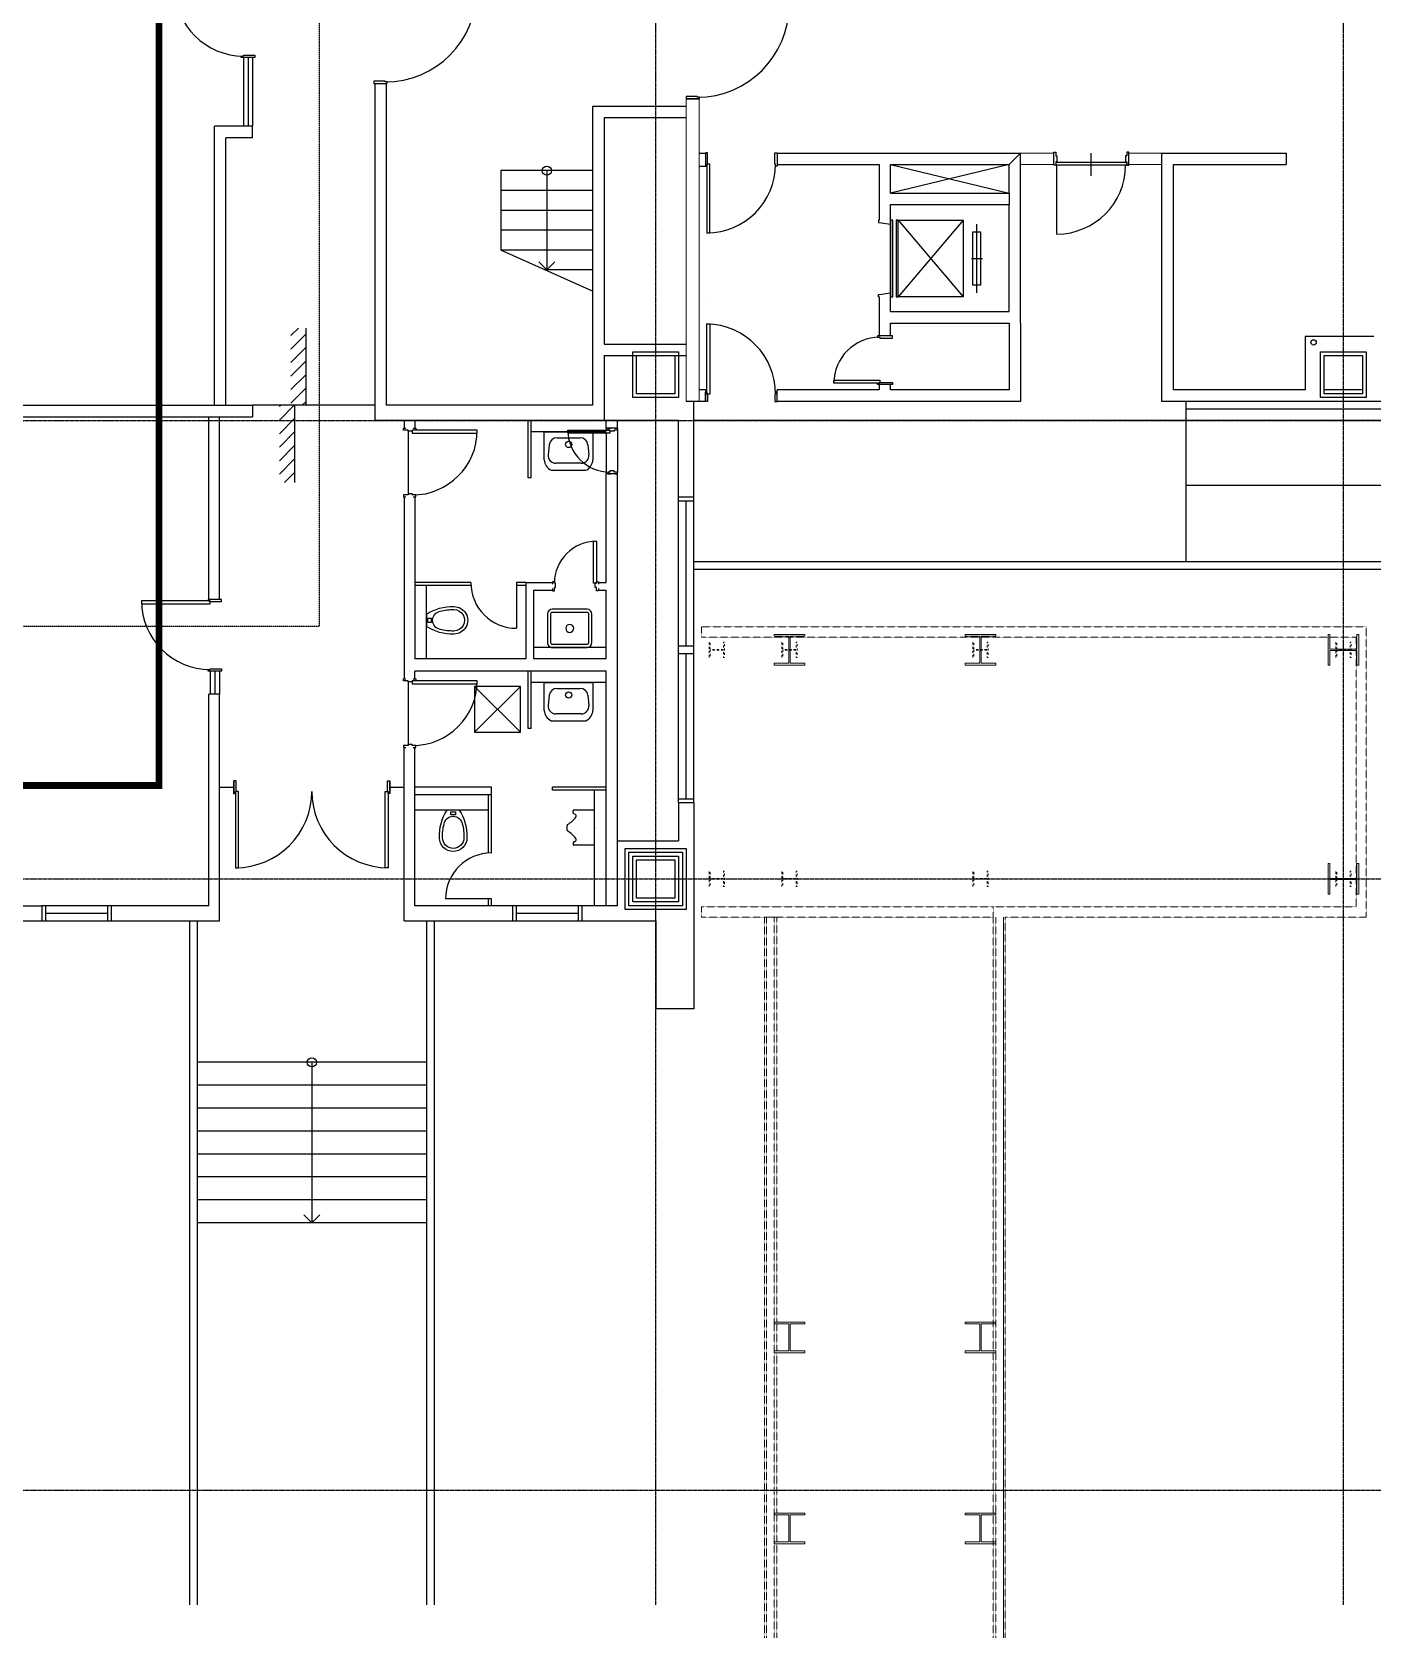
# Model space of a CAD drawing. Header units: millimetres. Extents: x -21841 to 195597, y -1659 to 112111.
# Drawn here: x 23544 to 25297, y 10568 to 12659 of the extents above; entities that cross this region are included whole.
import ezdxf
from ezdxf.enums import TextEntityAlignment as Align

# ---------------------------------------------------------------- set-up
doc = ezdxf.new("R2010")
doc.units = ezdxf.units.MM
for name, pattern in [('X-N-FAB-L10$0$COL-CEN-LIN', [3.25, 2.5, -0.25, 0.25, -0.25]), ('X-N-FAB-L10$0$HIDDEN', [0.375, 0.25, -0.125]), ('X-S-FAB-L10$0$JJP_虛線(退縮線、投影線、地下室範圍、非屬本工程、圖面分區)', [0.45, 0.3, -0.15]), ('X-S-FAB-L10$0$TAI_虛線', [5.644, 2.822, -2.822])]:
    doc.linetypes.add(name, pattern=pattern)
for name, color, linetype in [('0-FMCS', 6, 'Continuous'), ('0-XREF', 7, 'Continuous'), ('188K-SM-07-F10-MECH-Nature Gas-Y2257103$0$0-NG', 1, 'Continuous'), ('X-N-FAB-L10$0$0-NC', 8, 'Continuous'), ('X-N-FAB-L10$0$0-ND', 8, 'Continuous'), ('X-N-FAB-L10$0$08', 8, 'Continuous'), ('X-N-FAB-L10$0$188K新增範圍', 8, 'Continuous'), ('X-N-FAB-L10$0$A-WALL-IN', 8, 'Continuous'), ('X-N-FAB-L10$0$CCL', 8, 'X-N-FAB-L10$0$COL-CEN-LIN'), ('X-N-FAB-L10$0$COL-S', 8, 'Continuous'), ('X-N-FAB-L10$0$DOOR', 8, 'Continuous'), ('X-N-FAB-L10$0$TXT-CODE', 8, 'Continuous'), ('X-S-FAB-L10$0$0-DIM-TXT', 8, 'Continuous'), ('X-S-FAB-L10$0$A-WALL-EX', 8, 'Continuous'), ('X-S-FAB-L10$0$S-COL', 8, 'Continuous')]:
    doc.layers.add(name, color=color, linetype=linetype)
doc.styles.add('X-N-FAB-L10$0$CHINA', font='simplex.shx', dxfattribs={"width": 0.75, "bigfont": 'chineset.shx'})
doc.styles.add('X-N-FAB-L10$0$COL-NUM', font='romanc')
doc.styles.add('X-S-FAB-L10$0$CHINA', font='simplex.shx', dxfattribs={"width": 0.75, "bigfont": 'chineset.shx'})
doc.styles.add('X-S-FAB-L10$0$Standard', font='', dxfattribs={"width": 0.8})
doc.styles.add('X-S-FAB-L10$0$TG_NOTE_TEXT', font='simplex.shx', dxfattribs={"width": 0.75, "bigfont": 'chineset.shx'})
doc.styles.get('X-S-FAB-L10$0$Standard').set_extended_font_data('Microsoft JhengHei')

# ---------------------------------------------------------------- blocks, each defined once
blk = doc.blocks.new('X-N-FAB-L10')
at = {"layer": 'X-N-FAB-L10$0$08', "color": 8}
for p, q in [((23817.72, 12626.951), (23820.646, 12626.951)), ((23817.72, 12625), (23817.72, 12626.951)), ((23820.646, 12626.951), (23820.646, 12627.927)), ((23820.646, 12627.927), (23835.28, 12627.927)), ((23835.28, 12627.927), (23835.28, 12625)), ((23835.28, 12625), (23817.72, 12625)), ((23820.5, 12625), (23820.5, 12535)), ((23826.5, 12625), (23826.5, 12535)), ((23832.5, 12625), (23832.5, 12535)), ((24005.854, 12594.024), (23991.22, 12594.024)), ((23991.22, 12594.024), (23991.22, 12591.097)), ((23991.22, 12591.097), (24008.78, 12591.097)), ((23992.5, 12591.097), (24007.5, 12591.097)), ((23992.5, 12591.097), (23992.5, 12150)), ((24005.854, 12593.049), (24005.854, 12594.024)), ((24008.78, 12593.049), (24005.854, 12593.049)), ((24007.5, 12591.097), (24007.5, 12170)), ((24008.78, 12591.097), (24008.78, 12593.049)), ((24277.5, 12561.097), (24277.5, 12170)), ((24400, 12561.097), (24277.5, 12561.097)), ((24292.5, 12546.097), (24292.5, 12250)), ((24400, 12546.097), (24292.5, 12546.097)), ((23782.5, 12170), (23782.5, 12535)), ((23832.5, 12535), (23782.5, 12535)), ((23832.5, 12520), (23832.5, 12535)), ((23797.5, 12170), (23797.5, 12520)), ((23832.5, 12520), (23797.5, 12520)), ((25022.5, 12175), (25022.5, 12500)), ((25022.5, 12500), (25185, 12500)), ((25185, 12500), (25185, 12485)), ((25037.5, 12190), (25037.5, 12485)), ((25037.5, 12485), (25185, 12485)), ((24157.5, 12477), (24157.5, 12373)), ((24277.5, 12477), (24157.5, 12477)), ((24217.5, 12477), (24217.5, 12347)), ((24277.5, 12451), (24157.5, 12451)), ((24277.5, 12425), (24157.5, 12425)), ((24277.5, 12399), (24157.5, 12399)), ((24277.5, 12373), (24157.5, 12373)), ((24277.5, 12319.204), (24157.5, 12373)), ((24217.5, 12347), (24206.893, 12357.607)), ((24217.5, 12347), (24228.107, 12357.607)), ((24277.5, 12347), (24215.497, 12347)), ((24425, 12310), (24425, 12310)), ((23882.476, 12261.124), (23892.399, 12271.047)), ((23902.476, 12170), (23902.476, 12271.047)), ((23882.476, 12243.447), (23902.476, 12263.447)), ((24292.5, 12250), (24400, 12250)), ((25300, 12260), (25210, 12260)), ((25210, 12260), (25210, 12190)), ((23882.476, 12225.769), (23902.476, 12245.769)), ((23882.476, 12208.091), (23902.476, 12228.091)), ((24292.5, 12235), (24400, 12235)), ((24292.5, 12235), (24292.5, 12150)), ((23882.476, 12190.414), (23902.476, 12210.414)), ((23882.476, 12172.736), (23902.476, 12192.736)), ((25210, 12190), (25037.5, 12190)), ((23410, 12170), (23832.5, 12170)), ((23992.5, 12170), (23832.5, 12170)), ((23832.5, 12170), (23832.5, 12155)), ((23867.476, 12150.438), (23887.038, 12170)), ((23867.476, 12168.116), (23869.361, 12170)), ((23887.476, 12170), (23887.476, 12068.953)), ((23897.418, 12170), (23902.476, 12175.058)), ((24277.5, 12170), (24007.5, 12170)), ((24410, 12050), (24410, 12175)), ((25827.465, 12175), (25022.5, 12175)), ((23410, 12155), (23832.5, 12155)), ((23775, 11915.903), (23775, 12155)), ((23789, 11915.903), (23789, 12155)), ((23867.476, 12132.76), (23887.476, 12152.76)), ((24031, 12150), (23992.5, 12150)), ((24390, 12150), (23992.5, 12150)), ((24031, 12150), (24031, 12140)), ((24045, 12150), (24045, 12140)), ((24193, 12075), (24193, 12150)), ((24197, 12075), (24197, 12150)), ((24295, 12140), (24295, 12150)), ((24310, 12140), (24310, 12150)), ((24390, 12050), (24390, 12150)), ((23867.476, 12115.083), (23887.476, 12135.083)), ((24030, 12137.5), (24030, 12140)), ((24030, 12140), (24033.2, 12140)), ((24036, 12137.5), (24030, 12137.5)), ((24036, 12136), (24036, 12137.5)), ((24036, 12136), (24036, 12054)), ((24041.5, 12136), (24036, 12136)), ((24041.5, 12137.5), (24041.5, 12133.5)), ((24126.5, 12137.5), (24041.5, 12137.5)), ((24046, 12137.5), (24041.5, 12137.5)), ((24041.5, 12137.5), (24041.5, 12136)), ((24041.5, 12133.5), (24126.5, 12133.5)), ((24042.8, 12140), (24046, 12140)), ((24046, 12140), (24046, 12137.5)), ((24126.5, 12133.5), (24126.5, 12137.5)), ((24295, 12135), (24197, 12135)), ((24214.141, 12135), (24277.859, 12135)), ((24214.141, 12098.589), (24214.141, 12135)), ((24230.812, 12127.411), (24261.188, 12127.411)), ((24245, 12133.5), (24245, 12137.5)), ((24245, 12137.5), (24300, 12137.5)), ((24300, 12133.5), (24245, 12133.5)), ((24277.859, 12135), (24277.859, 12098.589)), ((24295, 12140), (24295, 12137.5)), ((24310, 12140), (24295, 12140)), ((24295, 12133.5), (24295, 12080)), ((24298, 12137.5), (24298, 12140)), ((24298, 12140), (24301.2, 12140)), ((24300, 12137.5), (24298, 12137.5)), ((24300, 12136), (24300, 12137.5)), ((24300, 12137.5), (24300, 12133.5)), ((24305.5, 12136), (24300, 12136)), ((24310, 12137.5), (24305.5, 12137.5)), ((24305.5, 12137.5), (24305.5, 12136)), ((24306.8, 12140), (24310, 12140)), ((24310, 12140), (24310, 12137.5)), ((24310, 12137.5), (24310, 12082.5)), ((23867.476, 12097.405), (23887.476, 12117.405)), ((24220.74, 12118.329), (24219.379, 12105.209)), ((24271.26, 12118.329), (24272.621, 12105.209)), ((23867.476, 12079.727), (23887.476, 12099.727)), ((23874.38, 12068.953), (23887.476, 12082.05)), ((24223.243, 12084.936), (24268.757, 12084.936)), ((24262.549, 12094.038), (24229.451, 12094.038)), ((24300, 12082.5), (24298, 12082.5)), ((24298, 12082.5), (24298, 12080)), ((24305.5, 12084), (24300, 12084)), ((24300, 12084), (24300, 12082.5)), ((24305.5, 12082.5), (24305.5, 12084)), ((24310, 12082.5), (24305.5, 12082.5)), ((24310, 12080), (24310, 12082.5)), ((24197, 12075), (24193, 12075)), ((24310, 12080), (24295, 12080)), ((24295, 11938), (24295, 12080)), ((24298, 12080), (24301.2, 12080)), ((24306.8, 12080), (24310, 12080)), ((24310, 11600), (24310, 12080)), ((24036, 12052.5), (24030, 12052.5)), ((24030, 12052.5), (24030, 12050)), ((24030, 12050), (24033.2, 12050)), ((24031, 12050), (24031, 11812)), ((24041.5, 12054), (24036, 12054)), ((24036, 12054), (24036, 12052.5)), ((24041.5, 12052.5), (24041.5, 12054)), ((24046, 12052.5), (24041.5, 12052.5)), ((24042.8, 12050), (24046, 12050)), ((24045, 12050), (24045, 11838)), ((24046, 12050), (24046, 12052.5)), ((24390, 11650), (24390, 12050)), ((24390, 12050), (24410, 12050)), ((24390, 12045), (24410, 12045)), ((24395, 12050), (24410, 12050)), ((24395, 12050), (24410, 12050)), ((24395, 12050), (24410, 12050)), ((24400, 11855), (24400, 12045)), ((24410, 11650), (24410, 12050)), ((24278.5, 11937), (24278.5, 11992)), ((24278.5, 11992), (24282.5, 11992)), ((24282.5, 11992), (24282.5, 11937)), ((24118, 11938), (24045, 11938)), ((24178, 11938), (24178, 11878)), ((24190, 11938), (24178, 11938)), ((24190, 11938), (24225, 11938)), ((24190, 11938), (24190, 11838)), ((24227.5, 11939), (24225, 11939)), ((24225, 11939), (24225, 11935.8)), ((24227.5, 11937), (24227.5, 11939)), ((24229, 11937), (24227.5, 11937)), ((24229, 11931.5), (24229, 11937)), ((24282.5, 11937), (24278.5, 11937)), ((24281, 11931.5), (24281, 11937)), ((24281, 11937), (24282.5, 11937)), ((24282.5, 11937), (24282.5, 11939)), ((24282.5, 11939), (24285, 11939)), ((24285, 11939), (24285, 11935.8)), ((24285, 11938), (24295, 11938)), ((23791.78, 11915.903), (23774.22, 11915.903)), ((23774.22, 11915.903), (23774.22, 11913.951)), ((23789, 11915.903), (23775, 11915.903)), ((23791.78, 11912.976), (23791.78, 11915.903)), ((24118.133, 11934), (24045, 11934)), ((24060, 11838), (24060, 11934)), ((24190, 11934), (24178, 11934)), ((24200, 11928), (24225, 11928)), ((24200, 11928), (24200, 11838)), ((24225, 11930.2), (24225, 11927)), ((24225, 11927), (24227.5, 11927)), ((24227.5, 11927), (24227.5, 11931.5)), ((24227.5, 11931.5), (24229, 11931.5)), ((24282.5, 11931.5), (24281, 11931.5)), ((24282.5, 11927), (24282.5, 11931.5)), ((24285, 11927), (24282.5, 11927)), ((24285, 11930.2), (24285, 11927)), ((24285, 11928), (24295, 11928)), ((24295, 11838), (24295, 11928)), ((23777.146, 11913.951), (23687.146, 11913.951)), ((23687.146, 11913.951), (23687.146, 11910.049)), ((23687.146, 11910.049), (23777.146, 11910.049)), ((23774.22, 11913.951), (23777.146, 11913.951)), ((23777.146, 11910.049), (23777.146, 11913.951)), ((23777.146, 11913.951), (23777.146, 11912.976)), ((23777.146, 11912.976), (23791.78, 11912.976)), ((24060, 11896.5), (24060, 11880.5)), ((24218.38, 11896.68), (24218.38, 11859.24)), ((24222.54, 11896.68), (24222.54, 11859.24)), ((24270.38, 11902.92), (24224.62, 11902.92)), ((24270.38, 11898.76), (24224.62, 11898.76)), ((24272.46, 11859.24), (24272.46, 11896.68)), ((24276.62, 11859.24), (24276.62, 11896.68)), ((24062, 11885.5), (24062, 11891.5)), ((24062, 11891.5), (24066, 11891.5)), ((24066, 11885.5), (24062, 11885.5)), ((24066, 11891.5), (24066, 11885.5)), ((24295, 11853), (24200, 11853)), ((24224.62, 11857.16), (24270.38, 11857.16)), ((24224.62, 11853), (24270.38, 11853)), ((24390, 11855), (24410, 11855)), ((24190, 11838), (24045, 11838)), ((24295, 11838), (24200, 11838)), ((24390, 11845), (24410, 11845)), ((24400, 11655), (24400, 11845)), ((24400, 11655), (24400, 11845)), ((23774.22, 11823.951), (23777.146, 11823.951)), ((23774.22, 11822), (23774.22, 11823.951)), ((23791.78, 11822), (23774.22, 11822)), ((23777, 11822), (23777, 11792)), ((23789, 11822), (23777, 11822)), ((23777.146, 11823.951), (23777.146, 11824.927)), ((23777.146, 11824.927), (23791.78, 11824.927)), ((23783, 11822), (23783, 11792)), ((23789, 11822), (23789, 11792)), ((23791.78, 11824.927), (23791.78, 11822)), ((24030, 11809.5), (24030, 11812)), ((24030, 11812), (24033.2, 11812)), ((24042.8, 11812), (24046, 11812)), ((24295, 11822), (24045, 11822)), ((24045, 11812), (24045, 11822)), ((24046, 11812), (24046, 11809.5)), ((24193, 11747), (24193, 11822)), ((24197, 11747), (24197, 11822)), ((24295, 11515), (24295, 11822)), ((24295, 11515), (24295, 11822)), ((23789, 11792), (23775, 11792)), ((23775, 11515), (23775, 11792)), ((23775, 11515), (23775, 11792)), ((23789, 11495), (23789, 11792)), ((23789, 11495), (23789, 11792)), ((24036, 11809.5), (24030, 11809.5)), ((24036, 11808), (24036, 11809.5)), ((24036, 11808), (24036, 11726)), ((24041.5, 11808), (24036, 11808)), ((24041.5, 11809.5), (24041.5, 11805.5)), ((24126.5, 11809.5), (24041.5, 11809.5)), ((24046, 11809.5), (24041.5, 11809.5)), ((24041.5, 11809.5), (24041.5, 11808)), ((24041.5, 11805.5), (24126.5, 11805.5)), ((24123, 11802), (24183, 11742)), ((24183, 11802), (24123, 11742)), ((24183, 11802), (24123, 11802)), ((24123, 11802), (24123, 11742)), ((24126.5, 11805.5), (24126.5, 11809.5)), ((24183, 11742), (24183, 11802)), ((24295, 11807), (24197, 11807)), ((24214.141, 11807), (24277.859, 11807)), ((24214.141, 11770.589), (24214.141, 11807)), ((24220.74, 11790.329), (24219.379, 11777.209)), ((24230.812, 11799.411), (24261.188, 11799.411)), ((24271.26, 11790.329), (24272.621, 11777.209)), ((24277.859, 11807), (24277.859, 11770.589)), ((24223.243, 11756.936), (24268.757, 11756.936)), ((24262.549, 11766.038), (24229.451, 11766.038)), ((24123, 11742), (24183, 11742)), ((24197, 11747), (24193, 11747)), ((24036, 11724.5), (24030, 11724.5)), ((24030, 11724.5), (24030, 11722)), ((24030, 11722), (24033.2, 11722)), ((24031, 11495), (24031, 11722)), ((24031, 11495), (24031, 11722)), ((24031, 11677.5), (24031, 11722)), ((24031, 11677.5), (24031, 11722)), ((24041.5, 11726), (24036, 11726)), ((24036, 11726), (24036, 11724.5)), ((24041.5, 11724.5), (24041.5, 11726)), ((24046, 11724.5), (24041.5, 11724.5)), ((24042.8, 11722), (24046, 11722)), ((24045, 11677.5), (24045, 11722)), ((24045, 11677.5), (24045, 11722)), ((24046, 11722), (24046, 11724.5)), ((24045, 11515), (24045, 11692)), ((23790, 11670), (23808.049, 11670)), ((23808.049, 11661.5), (23808.049, 11678.5)), ((23810.975, 11678.28), (23808.049, 11678.28)), ((23808.049, 11678.28), (23808.049, 11661.719)), ((23810, 11664.646), (23810, 11564.646)), ((23813.902, 11664.646), (23810, 11664.646)), ((23810, 11661.719), (23810, 11664.646)), ((23810, 11664.646), (23810.975, 11664.646)), ((23810.975, 11664.646), (23810.975, 11678.28)), ((23813.902, 11564.646), (23813.902, 11664.646)), ((24006.098, 11564.646), (24006.098, 11664.646)), ((24006.098, 11664.646), (24010, 11664.646)), ((24009.025, 11664.646), (24009.025, 11678.28)), ((24009.025, 11678.28), (24011.951, 11678.28)), ((24010, 11664.646), (24009.025, 11664.646)), ((24010, 11664.646), (24010, 11564.646)), ((24010, 11661.719), (24010, 11664.646)), ((24011.951, 11661.5), (24011.951, 11678.5)), ((24011.951, 11678.28), (24011.951, 11661.719)), ((24011.951, 11670), (24031, 11670)), ((24145, 11670), (24045, 11670)), ((24145, 11660), (24145, 11670)), ((24225, 11666), (24225, 11670)), ((24295, 11670), (24225, 11670)), ((24295, 11666), (24225, 11666)), ((24280, 11515), (24280, 11666)), ((23808.049, 11661.719), (23810, 11661.719)), ((24011.951, 11661.719), (24010, 11661.719)), ((24145, 11660), (24045, 11660)), ((24141, 11584), (24141, 11660)), ((24145, 11583.866), (24145, 11660)), ((24390, 11655), (24410, 11655)), ((24390, 11650), (24410, 11650)), ((24390, 11650), (24410, 11650)), ((24390, 11650), (24390, 11600)), ((24410, 11650), (24410, 11380)), ((24141, 11640), (24045, 11640)), ((24103, 11640), (24087, 11640)), ((24092, 11638), (24098, 11638)), ((24092, 11634), (24092, 11638)), ((24098, 11634), (24092, 11634)), ((24098, 11638), (24098, 11634)), ((24252, 11636.321), (24252, 11639.5)), ((24252.292, 11635.866), (24254.82, 11634.708)), ((24280, 11640), (24252.5, 11640)), ((24280, 11594), (24280, 11640)), ((24244, 11614.036), (24244, 11619.964)), ((24252, 11597.679), (24252, 11594.5)), ((24252.292, 11598.134), (24254.806, 11599.286)), ((24280, 11594), (24252.5, 11594)), ((24310, 11515), (24310, 11600)), ((24310, 11600), (24390, 11600)), ((23810, 11564.646), (23813.902, 11564.646)), ((24010, 11564.646), (24006.098, 11564.646)), ((24145, 11524), (24085, 11524)), ((24141, 11515), (24141, 11524)), ((24145, 11515), (24145, 11524)), ((23515, 11515), (23556.5, 11515)), ((23647.5, 11515), (23556.5, 11515)), ((23556.5, 11515), (23556.5, 11495)), ((23561.5, 11515), (23561.5, 11495)), ((23561.5, 11505), (23642.5, 11505)), ((23642.5, 11515), (23642.5, 11495)), ((23647.5, 11515), (23647.5, 11495)), ((23775, 11515), (23647.5, 11515)), ((24172.5, 11515), (24045, 11515)), ((24172.5, 11515), (24172.5, 11495)), ((24263.5, 11515), (24172.5, 11515)), ((24177.5, 11515), (24177.5, 11495)), ((24177.5, 11505), (24258.5, 11505)), ((24258.5, 11515), (24258.5, 11495)), ((24263.5, 11515), (24263.5, 11495)), ((24310, 11515), (24263.5, 11515)), ((23515, 11495), (23556.5, 11495)), ((23556.5, 11495), (23647.5, 11495)), ((23647.5, 11495), (23789, 11495)), ((23750, 11495), (23750, 10600)), ((23760, 11495), (23760, 10600)), ((24031, 11495), (24172.5, 11495)), ((24060, 11495), (24060, 10600)), ((24070, 11495), (24070, 10600)), ((24172.5, 11495), (24263.5, 11495)), ((24263.5, 11495), (24360, 11495)), ((24360, 11495), (24360, 11380)), ((24410, 11380), (24360, 11380)), ((24060, 11310), (23760, 11310)), ((23910, 11310), (23910, 11100)), ((24060, 11280), (23760, 11280)), ((24060, 11250), (23760, 11250)), ((24060, 11220), (23760, 11220)), ((24060, 11190), (23760, 11190)), ((24060, 11160), (23760, 11160)), ((24060, 11130), (23760, 11130)), ((24060, 11100), (23760, 11100)), ((23910, 11100), (23899.393, 11110.607)), ((23910, 11100), (23920.607, 11110.607))]:
    blk.add_line(p, q, dxfattribs=at)
for points in [[(24330, 12240), (24390, 12240), (24390, 12180), (24330, 12180)], [(24335, 12235), (24385, 12235), (24385, 12185), (24335, 12185)], [(25230, 12240), (25290, 12240), (25290, 12180), (25230, 12180)], [(25235, 12235), (25285, 12235), (25285, 12190), (25235, 12190)], [(24320, 11590), (24400, 11590), (24400, 11510), (24320, 11510)], [(24325, 11585), (24395, 11585), (24395, 11515), (24325, 11515)]]:
    blk.add_lwpolyline(points, close=True, dxfattribs=at)
for centre, radius in [((24217.5, 12477), 6), ((25221.026, 12252.19), 3.5), ((24280, 11617), 0.2), ((23910, 11310), 6)]:
    blk.add_circle(centre, radius, dxfattribs=at)
for centre, radius, start, end in [((23820.646, 12716.951), 90, 180, 270), ((24005.854, 12713.049), 120, 270, 0), ((24041.5, 12137.5), 85, 270, 0), ((24300, 12137.5), 55, 180, 270), ((24282.5, 11937), 55, 90, 180), ((24178, 11938), 60, 180, 270), ((23777.146, 11913.951), 90, 180, 270), ((24041.5, 11809.5), 85, 270, 0), ((23810, 11664.646), 100, 270, 0), ((24010, 11664.646), 100, 180, 270), ((24220.95, 11658.865), 44.5, 302.256, 321.287), ((24252.5, 11639.5), 0.5, 90, 180), ((24252.5, 11636.321), 0.5, 180, 245.373), ((24253.801, 11632.535), 2.4, 321.287, 65.3743), ((24245.5, 11619.964), 1.5, 122.255, 180), ((24245.5, 11614.036), 1.5, 180, 237.745), ((24220.95, 11575.135), 44.5, 38.7129, 57.7443), ((24253.801, 11601.465), 2.4, 294.626, 38.7131), ((24145, 11524), 60, 90, 180), ((24252.5, 11597.679), 0.5, 114.627, 180), ((24252.5, 11594.5), 0.5, 180, 270)]:
    blk.add_arc(centre, radius, start, end, dxfattribs=at)
for centre, major_axis, start_param, end_param in [((24230.812, 12117.284), (-7.161, 7.161), 5.49778714, 6.96522959), ((24261.188, 12117.284), (7.161, 7.161), 5.60114103, 7.06858347), ((24229.451, 12104.165), (-7.161, 7.161), 0.68204428, 2.35619449), ((24262.549, 12104.165), (-7.161, 7.161), 2.35619449, 4.0303447), ((24230.517, 12099.646), (11.604, 11.604), 2.42059832, 3.46779587), ((24261.483, 12099.646), (11.604, 11.604), 4.38618576, 5.43338332), ((24224.62, 11896.68), (-4.412, 4.412), -0.78539816, 0.78539816), ((24224.62, 11896.68), (1.471, 1.471), 0.78539816, 2.35619449), ((24270.38, 11896.68), (-4.412, 4.412), 3.92699082, 5.49778714), ((24270.38, 11896.68), (1.471, 1.471), 5.49778714, 7.06858347), ((24224.62, 11859.24), (-4.412, 4.412), 0.78539816, 2.35619449), ((24224.62, 11859.24), (1.471, 1.471), 2.35619449, 3.92699082), ((24270.38, 11859.24), (-1.471, 1.471), 2.35619449, 3.92699082), ((24270.38, 11859.24), (4.412, 4.412), 3.92699082, 5.49778714), ((24230.812, 11789.284), (-7.161, 7.161), 5.49778714, 6.96522959), ((24261.188, 11789.284), (7.161, 7.161), 5.60114103, 7.06858347), ((24230.517, 11771.646), (11.604, 11.604), 2.42059832, 3.46779587), ((24229.451, 11776.165), (-7.161, 7.161), 0.68204428, 2.35619449), ((24262.549, 11776.165), (-7.161, 7.161), 2.35619449, 4.0303447), ((24261.483, 11771.646), (11.604, 11.604), 4.38618576, 5.43338332)]:
    blk.add_ellipse(centre, major_axis=major_axis, ratio=1, start_param=start_param, end_param=end_param, dxfattribs=at)
for centre in [(24246, 12118.647), (24246, 11790.647)]:
    blk.add_ellipse(centre, major_axis=(-2.896, 2.896), ratio=1, dxfattribs=at)
at = {"layer": 'X-N-FAB-L10$0$08', "color": 8, "extrusion": (0, 0, -1)}
for centre, major_axis, start_param, end_param in [((24093.741, 11844.833), (43.634, 43.634), 4.91927319, 5.5344074), ((24080.025, 11888.5), (8.503, 8.503), 2.52538754, 5.3285941), ((24093.741, 11844.833), (-40.806, 40.806), 0.50913218, 0.82201842), ((24096, 11888.5), (-12.728, 12.728), 0.78539816, 3.92699082), ((24096, 11888.5), (-9.899, 9.899), 0.78539816, 3.92699082), ((24093.741, 11932.167), (43.634, 43.634), 2.31957423, 2.93470845), ((24093.741, 11932.167), (40.806, 40.806), 2.31957423, 2.63246047), ((24138.667, 11606.259), (43.634, 43.634), 3.89037056, 4.50550478), ((24138.667, 11606.259), (-40.806, 40.806), 5.46116689, 5.77405313), ((24095, 11619.975), (8.503, 8.503), 4.09618386, 6.89939042), ((24051.333, 11606.259), (43.634, 43.634), 0.2068842, 0.82201842), ((24051.333, 11606.259), (40.806, 40.806), 0.50913218, 0.82201842), ((24095, 11604), (-12.728, 12.728), 2.35619449, 5.49778714), ((24095, 11604), (-9.899, 9.899), 2.35619449, 5.49778714)]:
    blk.add_ellipse(centre, major_axis=major_axis, ratio=1, start_param=start_param, end_param=end_param, dxfattribs=at)
blk.add_ellipse((24247.5, 11877.96), major_axis=(-3.677, 3.677), ratio=1, dxfattribs=at)
at = {"layer": 'X-N-FAB-L10$0$08', "color": 8}
blk.add_point((24280, 11617), dxfattribs=at)
at = {"layer": 'X-N-FAB-L10$0$188K新增範圍', "color": 8}
for p, q in [((24417, 12500), (24425, 12500)), ((24425, 12500), (24425, 12483)), ((24518.903, 12500), (24837.5, 12500)), ((24822.5, 12485), (24837.5, 12500)), ((24837.5, 12277.5), (24837.5, 12500)), ((24417, 12483), (24425, 12483)), ((24518.903, 12485), (24652.5, 12485)), ((24652.5, 12485), (24652.5, 12412)), ((24667.5, 12485), (24822.5, 12447.5)), ((24822.5, 12485), (24667.5, 12447.5)), ((24667.5, 12447.5), (24667.5, 12485)), ((24667.5, 12485), (24822.5, 12485)), ((24822.5, 12447.5), (24822.5, 12485)), ((24667.5, 12447.5), (24822.5, 12447.5)), ((24822.5, 12447.5), (24822.5, 12432.5)), ((24667.5, 12432.5), (24822.5, 12432.5)), ((24667.5, 12407), (24667.5, 12432.5)), ((24822.5, 12292.5), (24822.5, 12432.5)), ((24652.5, 12409), (24667.5, 12407)), ((24667.5, 12412), (24667.5, 12312)), ((24667.5, 12412), (24667.5, 12312)), ((24667.5, 12407), (24667.5, 12407)), ((24667.5, 12317), (24667.5, 12407)), ((24762.5, 12412), (24677.5, 12312)), ((24677.5, 12412), (24762.5, 12312)), ((24780, 12407), (24780, 12317)), ((24773.1, 12362), (24787.5, 12362)), ((24652.5, 12315), (24667.5, 12317)), ((24652.5, 12312), (24652.5, 12260.903)), ((24667.5, 12292.5), (24822.5, 12292.5)), ((24667.5, 12277.5), (24822.5, 12277.5)), ((24822.5, 12277.5), (24822.5, 12190)), ((24837.5, 12277.5), (24837.5, 12175)), ((24667.5, 12260.903), (24652.5, 12260.903)), ((24425, 12190), (24417, 12190)), ((24425, 12190), (24425, 12175)), ((24652.5, 12190), (24518.903, 12190)), ((24518.903, 12175), (24518.903, 12190)), ((24667.5, 12197), (24652.5, 12197)), ((24652.5, 12197), (24652.5, 12190)), ((24822.5, 12190), (24667.5, 12190)), ((24425, 12175), (24400, 12175)), ((24837.5, 12175), (24518.903, 12175))]:
    blk.add_line(p, q, dxfattribs=at)
for points in [[(24652.5, 12412), (24651.5, 12412), (24651.5, 12409), (24652.5, 12409)], [(24652.5, 12312), (24651.5, 12312), (24651.5, 12315), (24652.5, 12315)], [(24667.5, 12292.5), (24667.5, 12317)], [(24667.5, 12260.903), (24667.5, 12277.5)], [(24667.5, 12190), (24667.5, 12197)]]:
    blk.add_lwpolyline(points, dxfattribs=at)
for points in [[(24670.5, 12312), (24670.5, 12412), (24667.5, 12412), (24667.5, 12312)], [(24677.5, 12312), (24677.5, 12412), (24674.5, 12412), (24674.5, 12312)], [(24677.5, 12412), (24762.5, 12412), (24762.5, 12312), (24677.5, 12312), (24677.5, 12412)], [(24785, 12397), (24785, 12327), (24775, 12327), (24775, 12397), (24785, 12397)]]:
    blk.add_lwpolyline(points, close=True, dxfattribs=at)
at = {"layer": 'X-N-FAB-L10$0$A-WALL-IN', "color": 8, "lineweight": 0}
for p, q in [((24400, 12571.097), (24400, 12546.097)), ((24417, 12175), (24417, 12571.097)), ((24400, 12546.097), (24400, 12175)), ((24881, 12500), (24837.5, 12500)), ((25022.5, 12500), (24979, 12500)), ((24881, 12485), (24837.5, 12485)), ((25022.5, 12485), (24979, 12485))]:
    blk.add_line(p, q, dxfattribs=at)
at = {"layer": 'X-N-FAB-L10$0$CCL', "color": 8}
for p, q in [((24360, 10600), (24360, 19760)), ((25260, 10600), (25260, 19760)), ((-720, 12150), (27370, 12150)), ((-720, 11550), (27370, 11550)), ((-720, 10750), (27370, 10750))]:
    blk.add_line(p, q, dxfattribs=at)
at = {"layer": 'X-N-FAB-L10$0$COL-S', "color": 8}
for p, q in [((24330, 12240), (24390, 12240)), ((24330, 12180), (24330, 12240)), ((24335, 12235), (24385, 12235)), ((24335, 12185), (24335, 12235)), ((24385, 12235), (24385, 12185)), ((24390, 12240), (24390, 12180)), ((25230, 12240), (25290, 12240)), ((25230, 12180), (25230, 12240)), ((25235, 12235), (25285, 12235)), ((25235, 12185), (25235, 12235)), ((25285, 12235), (25285, 12185)), ((25290, 12240), (25290, 12180)), ((24390, 12180), (24330, 12180)), ((24385, 12185), (24335, 12185)), ((25290, 12180), (25230, 12180)), ((25285, 12185), (25235, 12185)), ((24330, 11580), (24390, 11580)), ((24330, 11520), (24330, 11580)), ((24335, 11575), (24385, 11575)), ((24335, 11525), (24335, 11575)), ((24385, 11575), (24385, 11525)), ((24390, 11580), (24390, 11520)), ((24390, 11520), (24330, 11520)), ((24385, 11525), (24335, 11525))]:
    blk.add_line(p, q, dxfattribs=at)
for points in [[(24330, 12240), (24390, 12240), (24390, 12180), (24330, 12180)], [(24335, 12235), (24385, 12235), (24385, 12185), (24335, 12185)], [(25230, 12240), (25290, 12240), (25290, 12180), (25230, 12180)], [(25235, 12235), (25285, 12235), (25285, 12185), (25235, 12185)], [(24330, 11580), (24390, 11580), (24390, 11520), (24330, 11520)], [(24335, 11575), (24385, 11575), (24385, 11525), (24335, 11525)]]:
    blk.add_lwpolyline(points, close=True, dxfattribs=at)
at = {"layer": 'X-N-FAB-L10$0$DOOR', "color": 8}
for p, q in [((24417, 12571.097), (24400, 12571.097)), ((24518.903, 12500), (24518.903, 12485)), ((24881, 12485), (24881, 12500)), ((24930, 12470), (24930, 12500)), ((24979, 12485), (24979, 12500)), ((24885, 12394), (24885, 12484)), ((25054, 12175), (25054, 11965)), ((26220, 12150), (24410, 12150)), ((26220, 12165), (25054, 12165)), ((26220, 12065), (25054, 12065)), ((26220, 11965), (24410, 11965)), ((26220, 11955), (24410, 11955))]:
    blk.add_line(p, q, dxfattribs=at)
for points in [[(24417.28, 12573.049), (24414.354, 12573.049), (24414.354, 12574.024), (24399.72, 12574.024), (24399.72, 12571.097), (24417.28, 12571.097)], [(24426.951, 12482.719), (24426.951, 12485.646), (24427.927, 12485.646), (24427.927, 12500.28), (24425, 12500.28), (24425, 12482.719)], [(24516.951, 12482.719), (24516.951, 12485.646), (24515.976, 12485.646), (24515.976, 12500.28), (24518.903, 12500.28), (24518.903, 12482.719)], [(24426.951, 12485.646), (24426.951, 12395.646), (24430.854, 12395.646), (24430.854, 12485.646)], [(24976, 12484), (24884, 12484), (24884, 12488), (24976, 12488)], [(24426.951, 12184.354), (24426.951, 12276.354), (24430.854, 12276.354), (24430.854, 12184.354)], [(24650.22, 12258.951), (24653.146, 12258.951), (24653.146, 12257.976), (24669.78, 12257.976), (24669.78, 12260.903), (24650.22, 12260.903)], [(24426.951, 12187.28), (24426.951, 12184.354), (24427.927, 12184.354), (24427.927, 12174.719), (24425, 12174.719), (24425, 12187.28)], [(24516.951, 12187.28), (24516.951, 12184.354), (24515.976, 12184.354), (24515.976, 12174.719), (24518.903, 12174.719), (24518.903, 12187.28)], [(24653.146, 12198.951), (24593.146, 12198.951), (24593.146, 12202.854), (24653.146, 12202.854)], [(24650.22, 12198.951), (24653.146, 12198.951), (24653.146, 12199.927), (24669.78, 12199.927), (24669.78, 12197), (24650.22, 12197)]]:
    blk.add_lwpolyline(points, close=True, dxfattribs=at)
for points in [[(24881, 12498.5), (24881, 12501), (24883.5, 12501), (24883.5, 12496.5), (24885, 12496.5), (24885, 12488.5), (24883.5, 12488.5), (24883.5, 12484), (24881, 12484), (24881, 12486.5)], [(24979, 12498.5), (24979, 12501), (24976.5, 12501), (24976.5, 12496.5), (24975, 12496.5), (24975, 12488.5), (24976.5, 12488.5), (24976.5, 12484), (24979, 12484), (24979, 12486.5)]]:
    blk.add_lwpolyline(points, dxfattribs=at)
for centre, radius, start, end in [((24414.354, 12693.049), 120, 270, 0), ((24426.951, 12485.646), 90, 270, 0), ((24885, 12484), 90, 270, 0), ((24425.226, 12184.644), 91.726, 359.818755, 88.92205), ((24653.146, 12198.951), 60, 90, 180)]:
    blk.add_arc(centre, radius, start, end, dxfattribs=at)
at = {"layer": 'X-N-FAB-L10$0$TXT-CODE', "color": 8, "linetype": 'X-N-FAB-L10$0$HIDDEN'}
for p, q in [((23920, 11881), (23920, 13112)), ((23297, 11881), (23920, 11881))]:
    blk.add_line(p, q, dxfattribs=at)
at = {"layer": 'X-N-FAB-L10$0$0-NC', "color": 8, "style": 'X-N-FAB-L10$0$COL-NUM'}
for p in [(1860, 19880), (2760, 19880), (3660, 19880), (4560, 19880), (5460, 19880), (6360, 19880), (7260, 19880), (8160, 19880), (9060, 19880), (9960, 19880), (10860, 19880), (11760, 19880), (12660, 19880), (13560, 19880), (14460, 19880), (15360, 19880), (16260, 19880), (17160, 19880), (18060, 19880), (18960, 19880), (19860, 19880), (20760, 19880), (21660, 19880), (22560, 19880), (-840, 13950), (-840, 13350), (-840, 12750), (-840, 12150), (-840, 11550), (-840, 10750)]:
    blk.add_attdef('GRID-Y', text='', height=120, dxfattribs=at).set_placement(p, align=Align.MIDDLE_CENTER)
at = {"layer": 'X-N-FAB-L10$0$0-ND', "color": 8, "style": 'X-N-FAB-L10$0$CHINA'}
blk.add_attdef('NO', text='', height=33.333, dxfattribs=at).set_placement((23327.5, 11380), align=Align.MIDDLE)
blk = doc.blocks.new('188K-SM-07-F10-MECH-Nature Gas-Y2257103')
at = {"layer": '188K-SM-07-F10-MECH-Nature Gas-Y2257103$0$0-NG'}
for p, q in [((23710, 11672.3), (23710, 13447.9)), ((6264.9, 11672.3), (23710, 11672.3))]:
    blk.add_line(p, q, dxfattribs=at)
at = {"layer": '188K-SM-07-F10-MECH-Nature Gas-Y2257103$0$0-NG', "const_width": 8.9}
blk.add_lwpolyline([(6264.9, 9504), (6264.9, 11672.3), (23710, 11672.3), (23710, 13447.9), (25058.3, 13447.9), (25058.3, 15942.5)], dxfattribs=at)
blk = doc.blocks.new('X-S-FAB-L10')
at = {"layer": 'X-S-FAB-L10$0$A-WALL-EX', "linetype": 'X-S-FAB-L10$0$JJP_虛線(退縮線、投影線、地下室範圍、非屬本工程、圖面分區)', "lineweight": 0}
for p, q in [((24505, 11500), (24505, 9025)), ((24815, 9025), (24815, 11500))]:
    blk.add_line(p, q, dxfattribs=at)
at = {"layer": 'X-S-FAB-L10$0$A-WALL-EX', "linetype": 'X-S-FAB-L10$0$JJP_虛線(退縮線、投影線、地下室範圍、非屬本工程、圖面分區)', "lineweight": 0, "flags": 128}
for points in [[(25276.5, 11880), (24420, 11880)], [(24420, 11880), (24420, 11866.5)], [(25290, 11880), (25276.5, 11880)], [(25290, 11513.5), (25290, 11880)], [(24420, 11866.5), (25276.5, 11866.5)], [(25276.5, 11866.5), (25276.5, 11513.5)], [(24518.5, 11513.5), (24420, 11513.5)], [(24420, 11513.5), (24420, 11500)], [(24420, 11500), (24518.5, 11500)], [(24502.5, 11500), (24505, 11500)], [(24502.5, 11500), (24502.5, 9025)], [(24518.5, 11500), (24505, 11500)], [(24505, 11500), (24505, 9025)], [(24505, 11500), (24515, 11500)], [(24515, 10970), (24515, 11500)], [(24801.5, 11513.5), (24518.5, 11513.5)], [(24518.5, 10970), (24518.5, 11500)], [(24518.5, 11500), (24801.5, 11500)], [(25276.5, 11513.5), (24801.5, 11513.5)], [(24801.5, 11500), (24801.5, 11513.5)], [(24801.5, 11500), (24801.5, 11513.5)], [(24801.5, 11500), (24801.5, 9025)], [(24805, 11500), (24805, 9025)], [(24815, 9025), (24815, 11500)], [(24817.5, 9025), (24817.5, 11500)], [(24817.5, 11500), (25290, 11500)], [(25290, 11500), (25290, 11513.5)], [(24515, 10932.4), (24515, 10967.6)], [(24518.5, 10932.4), (24518.5, 10967.6)], [(24515, 10720), (24515, 10930)], [(24518.5, 10720), (24518.5, 10930)], [(24515, 10682.4), (24515, 10717.6)], [(24518.5, 10682.4), (24518.5, 10717.6)], [(24515, 9025), (24515, 10680)], [(24518.5, 9025), (24518.5, 10680)]]:
    blk.add_lwpolyline(points, dxfattribs=at)
at = {"layer": 'X-S-FAB-L10$0$A-WALL-EX', "lineweight": 0, "flags": 128}
blk.add_lwpolyline([(24815, 11500), (24815, 9025)], dxfattribs=at)
at = {"layer": 'X-S-FAB-L10$0$S-COL', "linetype": 'X-S-FAB-L10$0$TAI_虛線', "lineweight": 0, "flags": 128}
for points in [[(24450, 11860), (24448.8, 11860), (24448.8, 11850.4), (24431.2, 11850.4), (24431.2, 11860), (24430, 11860), (24430, 11840), (24431.2, 11840), (24431.2, 11849.6), (24448.8, 11849.6), (24448.8, 11840), (24450, 11840)], [(24545, 11860), (24543.8, 11860), (24543.8, 11850.4), (24526.2, 11850.4), (24526.2, 11860), (24525, 11860), (24525, 11840), (24526.2, 11840), (24526.2, 11849.6), (24543.8, 11849.6), (24543.8, 11840), (24545, 11840)], [(24795, 11860), (24793.8, 11860), (24793.8, 11850.4), (24776.2, 11850.4), (24776.2, 11860), (24775, 11860), (24775, 11840), (24776.2, 11840), (24776.2, 11849.6), (24793.8, 11849.6), (24793.8, 11840), (24795, 11840)], [(25270, 11860), (25268.8, 11860), (25268.8, 11850.4), (25251.2, 11850.4), (25251.2, 11860), (25250, 11860), (25250, 11840), (25251.2, 11840), (25251.2, 11849.6), (25268.8, 11849.6), (25268.8, 11840), (25270, 11840)], [(24450, 11560), (24448.8, 11560), (24448.8, 11550.4), (24431.2, 11550.4), (24431.2, 11560), (24430, 11560), (24430, 11540), (24431.2, 11540), (24431.2, 11549.6), (24448.8, 11549.6), (24448.8, 11540), (24450, 11540)], [(24545, 11560), (24543.8, 11560), (24543.8, 11550.4), (24526.2, 11550.4), (24526.2, 11560), (24525, 11560), (24525, 11540), (24526.2, 11540), (24526.2, 11549.6), (24543.8, 11549.6), (24543.8, 11540), (24545, 11540)], [(24795, 11560), (24793.8, 11560), (24793.8, 11550.4), (24776.2, 11550.4), (24776.2, 11560), (24775, 11560), (24775, 11540), (24776.2, 11540), (24776.2, 11549.6), (24793.8, 11549.6), (24793.8, 11540), (24795, 11540)], [(25270, 11560), (25268.8, 11560), (25268.8, 11550.4), (25251.2, 11550.4), (25251.2, 11560), (25250, 11560), (25250, 11540), (25251.2, 11540), (25251.2, 11549.6), (25268.8, 11549.6), (25268.8, 11540), (25270, 11540)]]:
    blk.add_lwpolyline(points, close=True, dxfattribs=at)
at = {"layer": 'X-S-FAB-L10$0$S-COL', "lineweight": 0, "flags": 128}
for points in [[(24515, 11830), (24555, 11830), (24555, 11832.4), (24535.8, 11832.4), (24535.8, 11867.6), (24555, 11867.6), (24555, 11870), (24515, 11870), (24515, 11867.6), (24534.2, 11867.6), (24534.2, 11832.4), (24515, 11832.4)], [(24765, 11830), (24805, 11830), (24805, 11832.4), (24785.8, 11832.4), (24785.8, 11867.6), (24805, 11867.6), (24805, 11870), (24765, 11870), (24765, 11867.6), (24784.2, 11867.6), (24784.2, 11832.4), (24765, 11832.4)], [(25240, 11870), (25240, 11830), (25242.4, 11830), (25242.4, 11849.2), (25277.6, 11849.2), (25277.6, 11830), (25280, 11830), (25280, 11870), (25277.6, 11870), (25277.6, 11850.8), (25242.4, 11850.8), (25242.4, 11870)], [(25240, 11570), (25240, 11530), (25242.4, 11530), (25242.4, 11549.2), (25277.6, 11549.2), (25277.6, 11530), (25280, 11530), (25280, 11570), (25277.6, 11570), (25277.6, 11550.8), (25242.4, 11550.8), (25242.4, 11570)], [(24515, 10930), (24555, 10930), (24555, 10932.4), (24535.8, 10932.4), (24535.8, 10967.6), (24555, 10967.6), (24555, 10970), (24515, 10970), (24515, 10967.6), (24534.2, 10967.6), (24534.2, 10932.4), (24515, 10932.4)], [(24765, 10930), (24805, 10930), (24805, 10932.4), (24785.8, 10932.4), (24785.8, 10967.6), (24805, 10967.6), (24805, 10970), (24765, 10970), (24765, 10967.6), (24784.2, 10967.6), (24784.2, 10932.4), (24765, 10932.4)], [(24515, 10680), (24555, 10680), (24555, 10682.4), (24535.8, 10682.4), (24535.8, 10717.6), (24555, 10717.6), (24555, 10720), (24515, 10720), (24515, 10717.6), (24534.2, 10717.6), (24534.2, 10682.4), (24515, 10682.4)], [(24765, 10680), (24805, 10680), (24805, 10682.4), (24785.8, 10682.4), (24785.8, 10717.6), (24805, 10717.6), (24805, 10720), (24765, 10720), (24765, 10717.6), (24784.2, 10717.6), (24784.2, 10682.4), (24765, 10682.4)]]:
    blk.add_lwpolyline(points, close=True, dxfattribs=at)
at = {"style": 'X-S-FAB-L10$0$TG_NOTE_TEXT', "width": 0.5, "flags": 1}
for p in [(7463.301, 9020), (18268.251, 8649), (11197.77, 4800.167), (16485.801, 4800.167), (25420.27, 2635), (13360, 320.001, 0), (7463.301, -33.333)]:
    blk.add_attdef('WH', text='', height=20, dxfattribs=at).set_placement(p, align=Align.BOTTOM_LEFT)
at = {"width": 0.5}
for style, p in [('X-S-FAB-L10$0$TG_NOTE_TEXT', (7585, 9020)), ('X-S-FAB-L10$0$TG_NOTE_TEXT', (18389.95, 8649)), ('X-S-FAB-L10$0$TG_NOTE_TEXT', (11117.5, 4813.5)), ('X-S-FAB-L10$0$TG_NOTE_TEXT', (16607.5, 4813.5)), ('X-S-FAB-L10$0$TG_NOTE_TEXT', (25350, 2635)), ('X-S-FAB-L10$0$Standard', (13129.375, 325.001, 0)), ('X-S-FAB-L10$0$TG_NOTE_TEXT', (7585, -20))]:
    blk.add_attdef('DESC', text='', height=10, dxfattribs=dict(at, style=style)).set_placement(p, align=Align.BOTTOM_LEFT)
for tag, style, p in [('TYPE', 'X-S-FAB-L10$0$TG_NOTE_TEXT', (7619.286, 9020)), ('NO', 'X-S-FAB-L10$0$TG_NOTE_TEXT', (7650.095, 9020)), ('TYPE', 'X-S-FAB-L10$0$TG_NOTE_TEXT', (18424.236, 8649)), ('NO', 'X-S-FAB-L10$0$TG_NOTE_TEXT', (18455.045, 8649)), ('NO', 'X-S-FAB-L10$0$TG_NOTE_TEXT', (11088.595, 4813.5)), ('TYPE', 'X-S-FAB-L10$0$TG_NOTE_TEXT', (11151.786, 4813.5)), ('TYPE', 'X-S-FAB-L10$0$TG_NOTE_TEXT', (16641.786, 4813.5)), ('NO', 'X-S-FAB-L10$0$TG_NOTE_TEXT', (16672.595, 4813.5)), ('NO', 'X-S-FAB-L10$0$TG_NOTE_TEXT', (25313, 2635)), ('TYPE', 'X-S-FAB-L10$0$TG_NOTE_TEXT', (25350, 2635)), ('NO', 'X-S-FAB-L10$0$Standard', (13100, 320.001, 0)), ('TYPE', 'X-S-FAB-L10$0$Standard', (13129.375, 320.001, 0)), ('TYPE', 'X-S-FAB-L10$0$TG_NOTE_TEXT', (7619.286, -20)), ('NO', 'X-S-FAB-L10$0$TG_NOTE_TEXT', (7650.095, -20))]:
    blk.add_attdef(tag, text='', height=10, dxfattribs=dict(at, style=style)).set_placement(p, align=Align.BOTTOM_RIGHT)
at = {"style": 'X-S-FAB-L10$0$TG_NOTE_TEXT', "width": 0.5, "flags": 1}
for rotation, p in [(180, (43, 7480)), (180, (943, 7480)), (90, (24310, 3717.77)), (270, (17080, 1711.699))]:
    blk.add_attdef('WH', text='', height=20, rotation=rotation, dxfattribs=at).set_placement(p, align=Align.BOTTOM_LEFT)
at = {"width": 0.5}
for rotation, style, p in [(180, 'X-S-FAB-L10$0$Standard', (317.625, 7480)), (180, 'X-S-FAB-L10$0$Standard', (1217.625, 7480)), (90, 'X-S-FAB-L10$0$TG_NOTE_TEXT', (24310, 3647.5)), (270, 'X-S-FAB-L10$0$TG_NOTE_TEXT', (17080, 1605))]:
    blk.add_attdef('DESC', text='', height=10, rotation=rotation, dxfattribs=dict(at, style=style)).set_placement(p, align=Align.BOTTOM_LEFT)
for tag, rotation, style, p in [('TYPE', 180, 'X-S-FAB-L10$0$Standard', (317.625, 7480)), ('NO', 180, 'X-S-FAB-L10$0$Standard', (347, 7480)), ('TYPE', 180, 'X-S-FAB-L10$0$Standard', (1217.625, 7480)), ('NO', 180, 'X-S-FAB-L10$0$Standard', (1247, 7480)), ('TYPE', 90, 'X-S-FAB-L10$0$TG_NOTE_TEXT', (24310, 3647.5)), ('NO', 90, 'X-S-FAB-L10$0$TG_NOTE_TEXT', (24310, 3610.5)), ('TYPE', 270, 'X-S-FAB-L10$0$TG_NOTE_TEXT', (17080, 1605)), ('NO', 270, 'X-S-FAB-L10$0$TG_NOTE_TEXT', (17080, 1573))]:
    blk.add_attdef(tag, text='', height=10, rotation=rotation, dxfattribs=dict(at, style=style)).set_placement(p, align=Align.BOTTOM_RIGHT)
at = {"layer": 'X-S-FAB-L10$0$0-DIM-TXT', "style": 'X-S-FAB-L10$0$CHINA', "width": 0.75}
for p in [(667.414, 7855.1, -2689.4), (22627.353, 6728.814), (25644.722, 6728.814), (24778.787, 5569.051), (1118.252, 4980), (417.801, 4594.623), (23874.84, 4355), (22927.43, 4330.122), (23749.869, 3901.367), (417.801, 3765.236), (1118.252, 3730), (417.801, 3115.79), (536.882, 2227.832), (16908.994, 1782.652), (888.445, 880.466), (16977.43, 750), (18878.841, 750), (25641.221, 553.233), (21364.03, 526.894)]:
    blk.add_attdef('HIG', text='', height=80, dxfattribs=at).set_placement(p, align=Align.MIDDLE_LEFT)

msp = doc.modelspace()

# ---------------------------------------------------------------- block references
at = {"layer": '0-FMCS', "color": 5}
for name in ['X-N-FAB-L10', '188K-SM-07-F10-MECH-Nature Gas-Y2257103', 'X-S-FAB-L10']:
    msp.add_blockref(name, (0, 0), dxfattribs=at)
at = {"layer": '0-XREF'}
msp.add_blockref('X-N-FAB-L10', (0, 0), dxfattribs=at)

doc.saveas('drawing.dxf')
